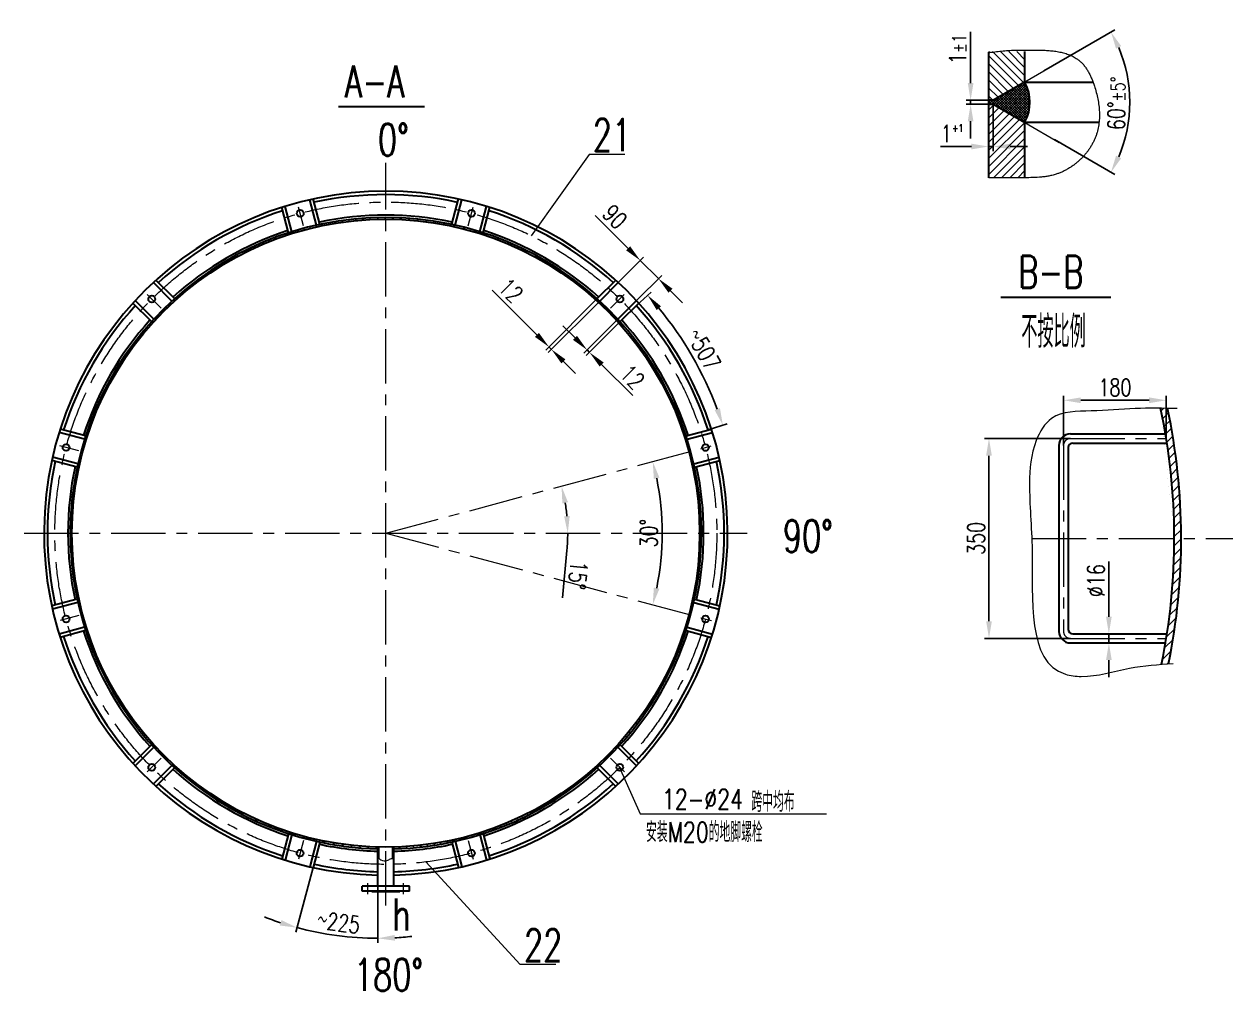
# Model space of a CAD drawing. Header units: millimetres. Extents: x 109 to 8128, y -42247 to -15872.
# Drawn here: x 2850 to 4968, y -18941 to -17248 of the extents above; entities that cross this region are included whole.
import ezdxf
from ezdxf.enums import TextEntityAlignment as Align

# ---------------------------------------------------------------- set-up
doc = ezdxf.new("R2010")
doc.units = ezdxf.units.MM
for name, pattern in [('ACAD_ISO10W100', [18.7, 12, -3, 0.7, -3]), ('CENTER', [50.8, 31.75, -6.35, 6.35, -6.35]), ('CENTER2', [28.575, 19.05, -3.175, 3.175, -3.175]), ('PHANTOM', [63.5, 31.75, -6.35, 6.35, -6.35, 6.35, -6.35])]:
    doc.linetypes.add(name, pattern=pattern)
for name, color, linetype, lineweight in [('1(CZ粗线)', 60, 'Continuous', 30), ('3(CZ双点划线)', 4, 'PHANTOM', 9), ('3中心线层', 1, 'CENTER', 9), ('7标注层', 4, 'Continuous', 9), ('中心线', 1, 'ACAD_ISO10W100', 18), ('剖面线', 2, 'Continuous', 9), ('文字', 6, 'Continuous', 13)]:
    doc.layers.add(name, color=color, linetype=linetype, lineweight=lineweight)
doc.styles.add('HZ', font='simplex.shx', dxfattribs={"width": 0.75, "bigfont": 'gbhzfs.shx'})
doc.dimstyles.new('12B', dxfattribs={"dimtxt": 30, "dimasz": 30, "dimexe": 8, "dimexo": 0, "dimgap": 7.5, "dimtad": 1, "dimdec": 0, "dimlfac": 2, "dimtxsty": 'HZ', "dimcen": 2.5, "dimclrt": 256, "dimadec": 0, "dimazin": 0, "dimtfac": 1, "dimtdec": 0, "dimtmove": 0, "dimatfit": 3, "dimfxl": 0, "dimarcsym": 0})
doc.dimstyles.new('12B$2', dxfattribs={"dimtxt": 30, "dimasz": 30, "dimexe": 8, "dimexo": 0, "dimgap": 7.5, "dimtad": 1, "dimtih": 1, "dimtoh": 1, "dimdec": 0, "dimlfac": 2, "dimtxsty": 'HZ', "dimcen": 2.5, "dimclrt": 256, "dimadec": 0, "dimazin": 0, "dimtfac": 1, "dimtdec": 0, "dimtmove": 0, "dimatfit": 3, "dimfxl": 0, "dimarcsym": 0})
pattern_1 = [(45, (16673.7992, -12659.9266), (-2.245064, 2.245064), []), (135, (16673.7992, -12659.9266), (-2.245064, -2.245064), [])]

# ---------------------------------------------------------------- blocks, each defined once
blk = doc.blocks.new('*D60')
at = {"layer": '7标注层', "color": 0, "lineweight": -2}
for p, q in [((4637, -17329.7), (4761.7, -17257.7)), ((4655.7, -17450.1), (4761.7, -17511.3))]:
    blk.add_line(p, q, dxfattribs=at)
blk.add_arc((4542.1, -17384.5), 245.6, 337.0043, 22.9957, dxfattribs=at)
at = {"layer": '7标注层', "color": 0}
for points in [[(4763.6, -17290.8), (4772.6, -17286.3), (4754.7, -17261.7)], [(4772.6, -17482.7), (4763.6, -17478.2), (4754.7, -17507.3)]]:
    blk.add_solid(points, dxfattribs=at)
at = {"layer": 'Defpoints', "color": 0}
for p in [(4637, -17329.7), (4783.9, -17341.9), (4548.3, -17380.9), (4548.4, -17388.1), (4655.7, -17450.1)]:
    blk.add_point(p, dxfattribs=at)
at = {"layer": '7标注层', "insert": (4764.3, -17386.7), "char_height": 30, "attachment_point": 5, "rotation": 89.4397, "style": 'HZ'}
blk.add_mtext('60°{\\Ftxt.shx;\\H0.8333x;%%p5%%d}', dxfattribs=at)
blk = doc.blocks.new('*D61')
at = {"layer": '7标注层', "color": 0, "lineweight": -2}
for p, q in [((4540.1, -17388), (4540.1, -17470.2)), ((4548.3, -17388), (4548.3, -17470.2)), ((4510.1, -17462.2), (4455.9, -17462.2)), ((4548.3, -17462.2), (4540.1, -17462.2)), ((4578.3, -17462.2), (4608.3, -17462.2))]:
    blk.add_line(p, q, dxfattribs=at)
at = {"layer": '7标注层', "color": 0}
for points in [[(4510.1, -17457.2), (4510.1, -17467.2), (4540.1, -17462.2)], [(4578.3, -17457.2), (4578.3, -17467.2), (4548.3, -17462.2)]]:
    blk.add_solid(points, dxfattribs=at)
at = {"layer": 'Defpoints', "color": 0}
for p in [(4540.1, -17388), (4548.3, -17388), (4548.3, -17462.2)]:
    blk.add_point(p, dxfattribs=at)
at = {"layer": '7标注层', "insert": (4466.1, -17439.7), "char_height": 30, "attachment_point": 5, "style": 'HZ'}
blk.add_mtext('1', dxfattribs=at)
blk = doc.blocks.new('*D62')
at = {"layer": '7标注层', "color": 0, "lineweight": -2}
for p, q in [((4508.7, -17351), (4508.7, -17261.2)), ((4540.1, -17381), (4500.7, -17381)), ((4540.1, -17388), (4500.7, -17388)), ((4508.7, -17388), (4508.7, -17381)), ((4508.7, -17418), (4508.7, -17448))]:
    blk.add_line(p, q, dxfattribs=at)
at = {"layer": '7标注层', "color": 0}
for points in [[(4503.7, -17351), (4513.7, -17351), (4508.7, -17381)], [(4503.7, -17418), (4513.7, -17418), (4508.7, -17388)]]:
    blk.add_solid(points, dxfattribs=at)
at = {"layer": 'Defpoints', "color": 0}
for p in [(4508.7, -17388), (4540.1, -17381), (4540.1, -17388)]:
    blk.add_point(p, dxfattribs=at)
at = {"layer": '7标注层', "insert": (4486.2, -17291.1), "char_height": 30, "attachment_point": 5, "rotation": 90, "style": 'HZ'}
blk.add_mtext('1{\\H0.8333x;%%p1}', dxfattribs=at)
blk = doc.blocks.new('*D77')
at = {"layer": '7标注层', "color": 0, "lineweight": -2}
for p, q in [((3922.9, -17740.7), (3948.6, -17717.3)), ((4048.6, -17958.6), (4082.2, -17947.8))]:
    blk.add_line(p, q, dxfattribs=at)
blk.add_arc((3484.4, -18140.2), 620, 20.6084, 39.5563, dxfattribs=at)
at = {"layer": '7标注层', "color": 0}
for points in [[(3958.6, -17748.6), (3966.2, -17742.1), (3942.7, -17722.7)], [(4069.4, -17920.3), (4060, -17923.6), (4074.6, -17950.3)]]:
    blk.add_solid(points, dxfattribs=at)
at = {"layer": 'Defpoints', "color": 0}
for p in [(3922.9, -17740.7), (4041.6, -17868.4), (4048.6, -17958.6), (3484.4, -18140.2), (3484.4, -18140.2)]:
    blk.add_point(p, dxfattribs=at)
at = {"layer": '7标注层', "insert": (4041, -17817.7), "char_height": 30, "attachment_point": 5, "rotation": 300.0824, "style": 'HZ'}
blk.add_mtext('～507', dxfattribs=at)
blk = doc.blocks.new('*D78')
at = {"layer": 'Defpoints', "color": 0}
for p in [(3891.2, -17700.3), (3961.6, -17693.5), (3923.1, -17732.1)]:
    blk.add_point(p, dxfattribs=at)
at = {"layer": '剖面线', "color": 0, "lineweight": -2}
for p, q in [((3908.6, -17640.5), (3851, -17582.9)), ((3891.2, -17700.3), (3935.4, -17656.1)), ((3961.6, -17693.5), (3929.8, -17661.7)), ((3923.1, -17732.1), (3967.3, -17687.9)), ((3982.8, -17714.8), (4004, -17736))]:
    blk.add_line(p, q, dxfattribs=at)
at = {"layer": '剖面线', "color": 0}
for points in [[(3912.1, -17637), (3905, -17644), (3929.8, -17661.7)], [(3986.3, -17711.2), (3979.3, -17718.3), (3961.6, -17693.5)]]:
    blk.add_solid(points, dxfattribs=at)
at = {"layer": '剖面线', "insert": (3885.1, -17585.2), "char_height": 30, "attachment_point": 5, "rotation": 314.9976, "style": 'HZ'}
blk.add_mtext('90', dxfattribs=at)
blk = doc.blocks.new('*D79')
at = {"layer": 'Defpoints', "color": 0}
for p in [(3854.4, -17728.6), (3858.7, -17732.8), (3774.1, -17817.4)]:
    blk.add_point(p, dxfattribs=at)
at = {"layer": '剖面线', "color": 0, "lineweight": -2}
for p, q in [((3748.6, -17792), (3670.3, -17713.7)), ((3854.4, -17728.6), (3764.2, -17818.9)), ((3858.7, -17732.8), (3768.4, -17823.1)), ((3774.1, -17817.4), (3769.8, -17813.2)), ((3795.3, -17838.7), (3816.5, -17859.9))]:
    blk.add_line(p, q, dxfattribs=at)
at = {"layer": '剖面线', "color": 0}
for points in [[(3752.1, -17788.4), (3745.1, -17795.5), (3769.8, -17813.2)], [(3798.8, -17835.1), (3791.7, -17842.2), (3774.1, -17817.4)]]:
    blk.add_solid(points, dxfattribs=at)
at = {"layer": '剖面线', "insert": (3702.9, -17714.4), "char_height": 30, "attachment_point": 5, "rotation": 315, "style": 'HZ'}
blk.add_mtext('12', dxfattribs=at)
blk = doc.blocks.new('*D80')
at = {"layer": 'Defpoints', "color": 0}
for p in [(3890.5, -17764.6), (3894.7, -17768.9), (3840.9, -17822.8)]:
    blk.add_point(p, dxfattribs=at)
at = {"layer": '剖面线', "color": 0, "lineweight": -2}
for p, q in [((3890.5, -17764.6), (3831, -17824.2)), ((3894.7, -17768.9), (3835.2, -17828.4)), ((3815.4, -17797.3), (3794.2, -17776.1)), ((3836.6, -17818.5), (3840.9, -17822.8)), ((3862.1, -17844), (3916.6, -17898.5))]:
    blk.add_line(p, q, dxfattribs=at)
at = {"layer": '剖面线', "color": 0}
for points in [[(3819, -17793.8), (3811.9, -17800.8), (3836.6, -17818.5)], [(3865.6, -17840.4), (3858.6, -17847.5), (3840.9, -17822.8)]]:
    blk.add_solid(points, dxfattribs=at)
at = {"layer": '剖面线', "insert": (3915.9, -17865.9), "char_height": 30, "attachment_point": 5, "rotation": 315, "style": 'HZ'}
blk.add_mtext('12', dxfattribs=at)
blk = doc.blocks.new('*D81')
at = {"layer": '7标注层', "color": 0, "lineweight": -2}
blk.add_arc((3483.9, -18139.4), 484.3, 348.5501, 11.4499, dxfattribs=at)
at = {"layer": '7标注层', "color": 0}
for points in [[(3953.6, -18044.4), (3963.4, -18042.1), (3951.6, -18014)], [(3963.4, -18236.7), (3953.6, -18234.4), (3951.6, -18264.7)]]:
    blk.add_solid(points, dxfattribs=at)
at = {"layer": 'Defpoints', "color": 0}
for p in [(4054.9, -17986.4), (3483.7, -18139.4), (3484, -18139.4), (3966.3, -18181.6), (4054.9, -18292.4)]:
    blk.add_point(p, dxfattribs=at)
at = {"layer": '7标注层', "insert": (3944.8, -18139.4), "char_height": 30, "attachment_point": 5, "rotation": 90, "style": 'HZ'}
blk.add_mtext('30°', dxfattribs=at)
blk = doc.blocks.new('*D82')
at = {"layer": '7标注层', "color": 0, "lineweight": -2}
blk.add_line((3801.2, -18169.4), (3793.4, -18252.7), dxfattribs=at)
for start, end in [(5.3915, 9.6085), (354.6085, 0)]:
    blk.add_arc((3483.7, -18139.4), 318.9, start, end, dxfattribs=at)
at = {"layer": '7标注层', "color": 0}
for points in [[(3793.3, -18087.3), (3803.1, -18085.1), (3791.8, -18056.9)], [(3806.2, -18109.2), (3796.3, -18109.7), (3802.7, -18139.4)]]:
    blk.add_solid(points, dxfattribs=at)
at = {"layer": 'Defpoints', "color": 0}
for p in [(4054.9, -17986.4), (3797.8, -18084), (2850.1, -18139.4), (3483.7, -18139.4), (4117.4, -18139.4)]:
    blk.add_point(p, dxfattribs=at)
at = {"layer": '7标注层', "insert": (3820.5, -18213.2), "char_height": 30, "attachment_point": 5, "rotation": 264.6085, "style": 'HZ'}
blk.add_mtext('15°', dxfattribs=at)
blk = doc.blocks.new('*D83')
at = {"layer": '7标注层', "color": 0, "lineweight": -2}
for p, q in [((3356.5, -18725), (3326.2, -18838)), ((3469.6, -18757.4), (3469.6, -18856.9))]:
    blk.add_line(p, q, dxfattribs=at)
for start, end in [(248.7057, 251.8529), (255, 270), (273.1471, 276.2943)]:
    blk.add_arc((3469.6, -18302.6), 546.2, start, end, dxfattribs=at)
at = {"layer": '7标注层', "color": 0}
for points in [[(3300.9, -18816.9), (3298.1, -18826.5), (3328.2, -18830.2)], [(3499.7, -18853), (3499.5, -18843), (3469.6, -18848.9)]]:
    blk.add_solid(points, dxfattribs=at)
at = {"layer": 'Defpoints', "color": 0}
for p in [(3368.4, -18680.5), (3356.5, -18725), (3469.6, -18738.2), (3469.6, -18757.4), (3374.8, -18840.6)]:
    blk.add_point(p, dxfattribs=at)
at = {"layer": '7标注层', "insert": (3401.4, -18821.1), "char_height": 30, "attachment_point": 5, "rotation": 352.5, "style": 'HZ'}
blk.add_mtext('～225', dxfattribs=at)
blk = doc.blocks.new('*D90')
at = {"layer": 'Defpoints', "color": 0}
for p in [(4671.6, -17906.6), (4851.6, -17973.6), (4671.6, -17985.6)]:
    blk.add_point(p, dxfattribs=at)
at = {"layer": '剖面线', "color": 0, "lineweight": -2}
for p, q in [((4671.6, -17985.6), (4671.6, -17898.6)), ((4821.6, -17906.6), (4701.6, -17906.6)), ((4851.6, -17973.6), (4851.6, -17898.6))]:
    blk.add_line(p, q, dxfattribs=at)
at = {"layer": '剖面线', "color": 0}
for points in [[(4701.6, -17901.6), (4701.6, -17911.6), (4671.6, -17906.6)], [(4821.6, -17901.6), (4821.6, -17911.6), (4851.6, -17906.6)]]:
    blk.add_solid(points, dxfattribs=at)
at = {"layer": '剖面线', "insert": (4761.6, -17884.1), "char_height": 30, "attachment_point": 5, "style": 'HZ'}
blk.add_mtext('180', dxfattribs=at)
blk = doc.blocks.new('*D91')
at = {"layer": 'Defpoints', "color": 0}
for p in [(4683.6, -17973.6), (4540.9, -18323.6), (4683.6, -18323.6)]:
    blk.add_point(p, dxfattribs=at)
at = {"layer": '剖面线', "color": 0, "lineweight": -2}
for p, q in [((4683.6, -17973.6), (4532.9, -17973.6)), ((4540.9, -18003.6), (4540.9, -18293.6)), ((4683.6, -18323.6), (4532.9, -18323.6))]:
    blk.add_line(p, q, dxfattribs=at)
at = {"layer": '剖面线', "color": 0}
for points in [[(4535.9, -18003.6), (4545.9, -18003.6), (4540.9, -17973.6)], [(4535.9, -18293.6), (4545.9, -18293.6), (4540.9, -18323.6)]]:
    blk.add_solid(points, dxfattribs=at)
at = {"layer": '剖面线', "insert": (4518.4, -18148.6), "char_height": 30, "attachment_point": 5, "rotation": 90, "style": 'HZ'}
blk.add_mtext('350', dxfattribs=at)
blk = doc.blocks.new('*D92')
at = {"layer": '7标注层', "color": 0, "lineweight": -2}
for p, q in [((4751, -18285.6), (4751, -18189.1)), ((4742.8, -18315.6), (4759, -18315.6)), ((4751, -18331.6), (4751, -18315.6)), ((4742.4, -18331.6), (4759, -18331.6)), ((4751, -18361.6), (4751, -18391.6))]:
    blk.add_line(p, q, dxfattribs=at)
at = {"layer": '7标注层', "color": 0}
for points in [[(4746, -18285.6), (4756, -18285.6), (4751, -18315.6)], [(4746, -18361.6), (4756, -18361.6), (4751, -18331.6)]]:
    blk.add_solid(points, dxfattribs=at)
at = {"layer": 'Defpoints', "color": 0}
for p in [(4742.8, -18315.6), (4742.4, -18331.6), (4751, -18331.6)]:
    blk.add_point(p, dxfattribs=at)
at = {"layer": '7标注层', "insert": (4728.5, -18222.4), "char_height": 30, "attachment_point": 5, "rotation": 90, "style": 'HZ'}
blk.add_mtext('%%c16', dxfattribs=at)

msp = doc.modelspace()

# ---------------------------------------------------------------- hatches: boundary and pattern name
at = {"layer": '剖面线'}
h = msp.add_hatch(dxfattribs=at)
h.set_pattern_fill('ANSI31', color=256, scale=3.15, angle=90, style=0)
h.set_pattern_definition([(135, (5620.452, -17039.451), (-7.07195, -7.07195), [])])
h.paths.add_polyline_path([(4604, -17295.67), (4540.12, -17295.67), (4540.12, -17304.18), (4540.12, -17381), (4548.25, -17381), (4548.25, -17380.92), (4604, -17348.74)])
h = msp.add_hatch(dxfattribs=at)
h.set_pattern_fill('NET', color=256, angle=45, style=0)
h.set_pattern_definition(pattern_1)
h.paths.add_polyline_path([(4548.25, -17381), (4540.12, -17381), (4540.12, -17388), (4548.25, -17388)])
h.paths.add_polyline_path([(4604, -17348.74), (4548.25, -17380.92), (4548.25, -17388), (4604, -17388)])
h.paths.add_polyline_path([(4604, -17388), (4548.25, -17388), (4548.25, -17388.06), (4604, -17420.25)])
h = msp.add_hatch(dxfattribs=at)
h.set_pattern_fill('NET', color=256, angle=45, style=0)
h.set_pattern_definition(pattern_1)
h.paths.add_polyline_path([(4604, -17350.27), (4604, -17388), (4612.6, -17388, 0.1358402)])
h.paths.add_polyline_path([(4612.6, -17388), (4604, -17388), (4604, -17419.06, 0.112494)])
h = msp.add_hatch(dxfattribs=at)
h.set_pattern_fill('ANSI31', color=256, scale=3.15, style=0)
h.set_pattern_definition([(45, (5620.452, -17039.451), (-7.07195, 7.07195), [])])
h.paths.add_polyline_path([(4604, -17420.25), (4548.25, -17388.06), (4548.25, -17388), (4540.12, -17388), (4540.12, -17516.93), (4604, -17516.93)])
h = msp.add_hatch(dxfattribs=at)
h.set_pattern_fill('ANSI31', color=256, scale=3, angle=90, style=0)
h.set_pattern_definition([(135, (-441.66, -179.817), (-6.735192, -6.735192), [])])
h.paths.add_polyline_path([(3483.87, -17586.42), (3483.87, -17589.42, -0.4142136), (4033.87, -18139.42, -0.4066443), (3498.12, -18689.24), (3498.12, -18692.24, 0.9871966)])
h.paths.add_polyline_path([(3483.87, -17589.42), (3483.87, -17586.42, 0.9871966), (3469.62, -18692.24), (3469.62, -18689.24, -0.4066443), (2933.87, -18139.42, -0.4142136)])
h = msp.add_hatch(dxfattribs=at)
h.set_pattern_fill('ANSI31', color=256, scale=3.61152, style=0)
edge = h.paths.add_edge_path()
edge.add_spline(control_points=[(4853.98, -17920.82), (4849.87, -17920.75), (4845.77, -17920.7), (4841.68, -17920.66)], knot_values=[8.3711696, 8.3711696, 8.3711696, 8.3711696, 14.491119, 14.491119, 14.491119, 14.491119], degree=3, periodic=0)
edge.add_arc((3771.68, -18148.55), 1094, 0, 12.02357, ccw=False)
edge.add_line((4865.68, -18148.55), (4877.68, -18148.55))
edge.add_arc((3771.68, -18148.55), 1106, 0, 11.88262)
edge = h.paths.add_edge_path()
edge.add_spline(control_points=[(4843.23, -18369.04), (4847.36, -18368.76), (4851.5, -18368.5), (4855.64, -18368.25)], knot_values=[428.5133161, 428.5133161, 428.5133161, 428.5133161, 434.7116501, 434.7116501, 434.7116501, 434.7116501], degree=3, periodic=0)
edge.add_arc((3771.68, -18148.55), 1106, 348.5426, 360)
edge.add_line((4877.68, -18148.55), (4865.68, -18148.55))
edge.add_arc((3771.68, -18148.55), 1094, -11.62743, 0, ccw=False)

# ---------------------------------------------------------------- linework, layer by layer
at = {"color": 1, "linetype": 'Continuous', "lineweight": 9}
msp.add_line((4540.12, -17297.05), (4540.12, -17304.18), dxfattribs=at)
at = {"color": 1, "linetype": 'Continuous', "lineweight": -2}
msp.add_line((4542.97, -17297.05), (4540.24, -17297.05), dxfattribs=at)
at = {"layer": '1(CZ粗线)'}
for p, q in [((4540.12, -17297.05), (4540.12, -17516.91)), ((4604, -17348.77), (4604, -17295.67)), ((4548.25, -17381), (4604, -17348.77)), ((4603.98, -17349.41), (4722.96, -17349.41)), ((4548.25, -17381), (4540.12, -17381)), ((4540.12, -17388), (4548.25, -17388)), ((4548.25, -17388), (4604, -17420.22)), ((3400.78, -17392.32), (3551.41, -17392.32)), ((4602.96, -17419.52), (4733.13, -17419.52)), ((4604, -17516.93), (4604, -17420.22)), ((3362.62, -17599.88), (3350.7, -17555.41)), ((3368.41, -17598.32), (3356.5, -17553.86)), ((3599.37, -17598.33), (3611.29, -17553.87)), ((3605.17, -17599.89), (3617.08, -17555.42)), ((3313.36, -17613.07), (3301.44, -17568.61)), ((3319.15, -17611.52), (3307.24, -17567.06)), ((3648.63, -17611.54), (3660.55, -17567.07)), ((3654.43, -17613.09), (3666.34, -17568.62)), ((3109.09, -17732.79), (3076.54, -17700.24)), ((3113.33, -17728.54), (3080.78, -17695.99)), ((3854.44, -17728.58), (3886.99, -17696.03)), ((3858.68, -17732.82), (3891.24, -17700.27)), ((4561.53, -17725.83), (4754.28, -17725.83)), ((3073.03, -17768.85), (3040.48, -17736.3)), ((3077.27, -17764.61), (3044.72, -17732.05)), ((3890.5, -17764.64), (3923.05, -17732.09)), ((3894.74, -17768.89), (3927.3, -17736.33)), ((2957.54, -17968.86), (2913.07, -17956.94)), ((4010.21, -17968.91), (4054.68, -17956.99)), ((2955.98, -17974.65), (2911.52, -17962.74)), ((4011.77, -17974.7), (4056.23, -17962.79)), ((4683.59, -17965.55), (4851.59, -17965.55)), ((4687.59, -17981.55), (4851.59, -17981.55)), ((4663.59, -17985.55), (4663.59, -18311.55)), ((4679.59, -17989.55), (4679.59, -18307.55)), ((2942.78, -18023.92), (2898.32, -18012)), ((2944.34, -18018.12), (2899.87, -18006.21)), ((4023.41, -18018.17), (4067.88, -18006.25)), ((4024.97, -18023.97), (4069.43, -18012.05)), ((2942.77, -18254.88), (2898.31, -18266.79)), ((4024.95, -18254.92), (4069.42, -18266.84)), ((2944.33, -18260.67), (2899.86, -18272.59)), ((4023.4, -18260.72), (4067.87, -18272.63)), ((2955.97, -18304.14), (2911.5, -18316.05)), ((2957.52, -18309.93), (2913.06, -18321.85)), ((4010.2, -18309.98), (4054.67, -18321.9)), ((4011.75, -18304.19), (4056.22, -18316.1)), ((4687.59, -18315.55), (4851.59, -18315.55)), ((4683.59, -18331.55), (4851.59, -18331.55)), ((3072.99, -18509.96), (3040.44, -18542.51)), ((3894.71, -18509.99), (3927.26, -18542.54)), ((3077.24, -18514.2), (3044.68, -18546.75)), ((3890.47, -18514.24), (3923.02, -18546.79)), ((3109.05, -18546.02), (3076.5, -18578.57)), ((3113.3, -18550.26), (3080.74, -18582.81)), ((3854.4, -18550.3), (3886.96, -18582.85)), ((3858.65, -18546.05), (3891.2, -18578.61)), ((3313.31, -18665.75), (3301.39, -18710.22)), ((3319.1, -18667.3), (3307.19, -18711.77)), ((3362.57, -18678.95), (3350.65, -18723.42)), ((3368.36, -18680.51), (3356.45, -18724.97)), ((3599.32, -18680.52), (3611.24, -18724.98)), ((3605.12, -18678.96), (3617.03, -18723.43)), ((3648.59, -18667.32), (3660.5, -18711.79)), ((3654.38, -18665.77), (3666.3, -18710.23)), ((3469.62, -18738.25), (3469.62, -18689.24)), ((3471.37, -18708.73), (3471.37, -18689.24)), ((3496.37, -18708.92), (3496.37, -18689.24)), ((3498.12, -18738.25), (3498.12, -18689.24)), ((3469.62, -18757.42), (3469.62, -18738.25)), ((3498.12, -18757.42), (3498.12, -18738.25)), ((3525.12, -18757.42), (3442.62, -18757.42)), ((3442.62, -18766.42), (3442.62, -18757.42)), ((3525.12, -18766.42), (3442.62, -18766.42)), ((3459.12, -18767.42), (3459.12, -18766.42)), ((3508.62, -18767.42), (3508.62, -18766.42)), ((3525.12, -18766.42), (3525.12, -18757.42)), ((3508.62, -18767.42), (3459.12, -18767.42))]:
    msp.add_line(p, q, dxfattribs=at)
for centre, radius in [((3333.78, -17579.18), 6), ((3634.01, -17579.19), 6), ((3483.87, -18139.42), 550), ((3073.76, -17729.28), 6), ((3894.01, -17729.32), 6), ((2923.64, -17989.28), 6), ((4044.11, -17989.33), 6), ((2923.63, -18289.51), 6), ((4044.1, -18289.56), 6), ((3073.73, -18549.52), 6), ((3893.97, -18549.56), 6), ((3333.73, -18699.65), 6), ((3633.96, -18699.66), 6)]:
    msp.add_circle(centre, radius, dxfattribs=at)
for centre, radius, start, end in [((4540.14, -17384.67), 72.54, 331.69166, 28.30834), ((3483.87, -18139.42), 599, 271.36318, 268.63682), ((3483.87, -18139.42), 593, 77.75232, 102.24285), ((3483.87, -18139.42), 593, 107.75232, 132.24285), ((3483.87, -18139.42), 593, 47.75232, 72.24285), ((3483.87, -18139.42), 553, 271.47659, 268.52341), ((3483.87, -18139.42), 557, 77.93036, 102.0645), ((3483.87, -18139.42), 557, 107.93036, 132.0645), ((3483.87, -18139.42), 557, 47.93036, 72.0645), ((3483.87, -18139.42), 593, 137.75232, 162.24285), ((3483.87, -18139.42), 593, 17.75232, 42.24285), ((3483.87, -18139.42), 557, 137.93036, 162.0645), ((3483.87, -18139.42), 557, 17.93036, 42.0645), ((3771.68, -18148.55), 1094, 348.37257, 12.02357), ((3771.68, -18148.55), 1106, 348.5426, 11.88262), ((4683.59, -17985.55), 20, 90, 180), ((4687.59, -17989.55), 8, 90, 180), ((3483.87, -18139.42), 593, 167.75232, 192.24285), ((3483.87, -18139.42), 557, 167.93036, 192.0645), ((3483.87, -18139.42), 557, 347.93036, 12.0645), ((3483.87, -18139.42), 593, 347.75232, 12.24285), ((3483.87, -18139.42), 593, 197.75232, 222.24285), ((3483.87, -18139.42), 557, 197.93036, 222.0645), ((3483.87, -18139.42), 557, 317.93036, 342.0645), ((3483.87, -18139.42), 593, 317.75232, 342.24285), ((4683.59, -18311.55), 20, 180, 270), ((4687.59, -18307.55), 8, 180, 270), ((3483.87, -18139.42), 557, 227.93036, 252.0645), ((3483.87, -18139.42), 557, 287.93036, 312.0645), ((3483.87, -18139.42), 593, 227.75232, 252.24285), ((3483.87, -18139.42), 593, 287.75232, 312.24285), ((3483.87, -18139.42), 557, 257.93036, 268.53401), ((3483.87, -18139.42), 557, 271.46599, 282.0645), ((3483.87, -18139.42), 593, 257.75232, 268.62303), ((3483.87, -18139.42), 593, 271.37697, 282.24285)]:
    msp.add_arc(centre, radius, start, end, dxfattribs=at)
at = {"layer": '3(CZ双点划线)', "ltscale": 100}
msp.add_spline([(4542.59, -17297.35), (4589.36, -17293.29), (4597.49, -17293.29), (4630.02, -17293.29), (4699.16, -17311.57), (4725.59, -17356.27), (4727.63, -17445.65), (4658.49, -17510.66), (4599.52, -17516.76), (4579.19, -17516.76), (4540.56, -17516.76)], degree=3, dxfattribs=at)
at = {"layer": '3中心线层', "ltscale": 3}
for p, q in [((3483.87, -18791.67), (3483.87, -17490.52)), ((3339.63, -17601.27), (3330.83, -17568.42)), ((3628.03, -17601.25), (3636.83, -17568.4)), ((3089.88, -17745.49), (3065.84, -17721.44)), ((3877.8, -17745.44), (3901.85, -17721.39)), ((4683.59, -17973.55), (4851.59, -17973.55)), ((2945.7, -17995.26), (2912.85, -17986.45)), ((3483.73, -18139.42), (4054.87, -17986.38)), ((4671.59, -17985.55), (4671.59, -18311.55)), ((2850.08, -18139.42), (4117.38, -18139.42)), ((3484.01, -18139.42), (4054.89, -18292.39)), ((4615.86, -18148.55), (4968.23, -18148.55)), ((2945.72, -18283.65), (2912.87, -18292.46)), ((4683.59, -18323.55), (4851.59, -18323.55)), ((3089.94, -18533.41), (3065.89, -18557.45)), ((3877.85, -18533.35), (3901.9, -18557.4)), ((3339.7, -18677.59), (3330.9, -18710.44)), ((3628.1, -18677.57), (3636.91, -18710.42))]:
    msp.add_line(p, q, dxfattribs=at)
msp.add_circle((3483.87, -18139.42), 580, dxfattribs=at)
for centre, start, end in [((4683.59, -17985.55), 90, 180), ((4683.59, -18311.55), 180, 270)]:
    msp.add_arc(centre, 12, start, end, dxfattribs=at)
at = {"layer": '7标注层'}
for p, q in [((4604, -17348.77), (4637.02, -17329.67)), ((4604, -17420.22), (4663.74, -17455.32)), ((3902.69, -17475.9), (3840.22, -17475.9)), ((3892.99, -18548.64), (3929.53, -18630.75)), ((3929.53, -18630.75), (4256.03, -18630.75)), ((3782.05, -18894.86), (3719.58, -18894.86))]:
    msp.add_line(p, q, dxfattribs=at)
at = {"layer": '中心线', "color": 1, "linetype": 'CENTER2', "lineweight": 13}
for p, q in [((3452.62, -18771.42), (3452.62, -18752.42)), ((3515.12, -18771.42), (3515.12, -18752.42))]:
    msp.add_line(p, q, dxfattribs=at)
at = {"layer": '剖面线'}
for p, q in [((3840.22, -17475.9), (3738.82, -17618.46)), ((3719.58, -18894.86), (3553.77, -18715.19))]:
    msp.add_line(p, q, dxfattribs=at)
for points in [[(4870.83, -17921.12), (4797.21, -17921.12), (4720.06, -17925.35), (4650.71, -17938.27), (4623.67, -17977.02), (4611.98, -18051.97), (4616.47, -18170.01), (4674.77, -18386.24), (4702.5, -18390.2), (4787, -18375.68), (4863.59, -18367.77)], [(3469.55, -18707.13), (3475.02, -18711.3), (3487.23, -18712.11), (3493.82, -18708.89), (3498.16, -18709.22)]]:
    msp.add_spline(points, degree=3, dxfattribs=at)

# ---------------------------------------------------------------- texts
at = {"layer": '7标注层', "style": 'HZ', "width": 0.75}
msp.add_text('+1', height=13.23, dxfattribs=at).set_placement((4476.25, -17436.43))
at = {"layer": '文字', "color": 6, "style": 'HZ'}
for s, height, width, p in [('A-A', 56.1, 0.7, (3412.28, -17376.43)), ('0%%D', 56.1, 0.7, (3470.09, -17478.35)), ('21', 56.1, 0.7, (3846.61, -17470.04)), ('B-B', 56.1, 0.7, (4592.05, -17709.94)), ('90%%D', 56.1, 0.7, (4179.67, -18172.48)), ('12-%%c24', 35, 0.75, (3967.93, -18622.76)), ('跨中均布', 35, 0.75, (4124.61, -18627.31)), ('安装M20的地脚螺栓', 35, 0.75, (3939.96, -18680.44)), ('h', 56.1, 0.7, (3495.19, -18835.32)), ('22', 56.1, 0.7, (3725.97, -18889.01)), ('180%%D', 56.1, 0.7, (3427.78, -18940.83))]:
    msp.add_text(s, height=height, dxfattribs=dict(at, width=width)).set_placement(p)
at = {"layer": '文字', "color": 6, "style": 'HZ', "width": 0.7}
msp.add_text('不按比例', height=56.1, dxfattribs=at).set_placement((4654.06, -17814.65), align=Align.CENTER)

# ---------------------------------------------------------------- dimensions: what is measured, and where the dimension line sits
at = {"layer": '7标注层'}
for base, p1, p2, text, picture, middle, dimtype in [((4508.66, -17388), (4540.12, -17381), (4540.12, -17388), '1{\\H0.8333x;%%p1}', '*D62', (4508.66, -17291.09), 161), ((4751, -18331.56), (4742.77, -18315.56), (4742.44, -18331.56), '%%c16', '*D92', (4751, -18222.35), 160)]:
    dim = msp.add_linear_dim(base=base, p1=p1, p2=p2, angle=270, text=text, dimstyle='12B', dxfattribs=at)
    dim.commit()
    dim.dimension.update_dxf_attribs({"geometry": picture, "text_midpoint": middle, "dimtype": dimtype})
dim = msp.add_angular_dim_2l(base=(4783.89, -17341.85), line1=((4548.4, -17388.15), (4655.69, -17450.09)), line2=((4548.34, -17380.87), (4637.02, -17329.67)), text='<>{\\Ftxt.shx;\\H0.8333x;%%p5%%d}', dimstyle='12B$2', override={"dimtih": 0, "dimtoh": 0, "dimazin": 2}, dxfattribs=at)
dim.commit()
dim.dimension.update_dxf_attribs({"geometry": '*D60', "text_midpoint": (4787.61, -17386.9), "dimtype": 162})
dim = msp.add_linear_dim(base=(4548.25, -17462.19), p1=(4540.12, -17388), p2=(4548.25, -17388), text='1', dimstyle='12B', dxfattribs=at)
dim.commit()
dim.dimension.update_dxf_attribs({"geometry": '*D61', "text_midpoint": (4466.1, -17462.19), "dimtype": 160})
for base, line1, line2, text, picture, middle in [((4041.62, -17868.38), ((3484.38, -18140.16), (4048.63, -17958.61)), ((3922.88, -17740.75), (3484.38, -18140.16)), '～507', '*D77', (4041.01, -17817.73)), ((3374.77, -18840.56), ((3368.36, -18680.51), (3356.45, -18724.97)), ((3469.62, -18757.42), (3469.62, -18738.25)), '～225', '*D83', (3401.36, -18821.1))]:
    dim = msp.add_angular_dim_2l(base=base, line1=line1, line2=line2, text=text, dimstyle='12B$2', override={"dimtih": 0, "dimtoh": 0, "dimazin": 2}, dxfattribs=at)
    dim.commit()
    dim.dimension.update_dxf_attribs({"geometry": picture, "text_midpoint": middle})
for base, line1, picture, middle in [((3797.81, -18084.04), ((2850.08, -18139.42), (4117.38, -18139.42)), '*D82', (3820.5, -18213.22)), ((3966.29, -18181.59), ((3484.01, -18139.42), (4054.89, -18292.39)), '*D81', (3944.84, -18139.38))]:
    dim = msp.add_angular_dim_2l(base=base, line1=line1, line2=((3483.73, -18139.42), (4054.87, -17986.38)), dimstyle='12B$2', override={"dimtih": 0, "dimtoh": 0, "dimazin": 2}, dxfattribs=at)
    dim.commit()
    dim.dimension.update_dxf_attribs({"geometry": picture, "text_midpoint": middle})
at = {"layer": '剖面线'}
for base, p1, p2, angle, picture, middle in [((3961.6, -17693.55), (3891.24, -17700.27), (3923.05, -17732.09), 314.99761, '*D78', (3869.17, -17601.11)), ((3774.06, -17817.44), (3854.44, -17728.58), (3858.68, -17732.82), 315, '*D79', (3686.97, -17730.35))]:
    dim = msp.add_linear_dim(base=base, p1=p1, p2=p2, angle=angle, dimstyle='12B', dxfattribs=at)
    dim.commit()
    dim.dimension.update_dxf_attribs({"geometry": picture, "text_midpoint": middle, "dimtype": 161})
dim = msp.add_aligned_dim(p1=(3890.5, -17764.64), p2=(3894.74, -17768.89), distance=-76.19, dimstyle='12B', dxfattribs=at)
dim.commit()
dim.dimension.update_dxf_attribs({"geometry": '*D80', "text_midpoint": (3915.88, -17865.94)})
dim = msp.add_linear_dim(base=(4671.59, -17906.6), p1=(4851.59, -17973.55), p2=(4671.59, -17985.55), text='180', dimstyle='12B', dxfattribs=at)
dim.commit()
dim.dimension.update_dxf_attribs({"geometry": '*D90', "text_midpoint": (4761.59, -17884.1)})
dim = msp.add_linear_dim(base=(4540.93, -18323.55), p1=(4683.59, -17973.55), p2=(4683.59, -18323.55), angle=90, text='350', dimstyle='12B', dxfattribs=at)
dim.commit()
dim.dimension.update_dxf_attribs({"geometry": '*D91', "text_midpoint": (4518.43, -18148.55)})

doc.saveas('drawing.dxf')
